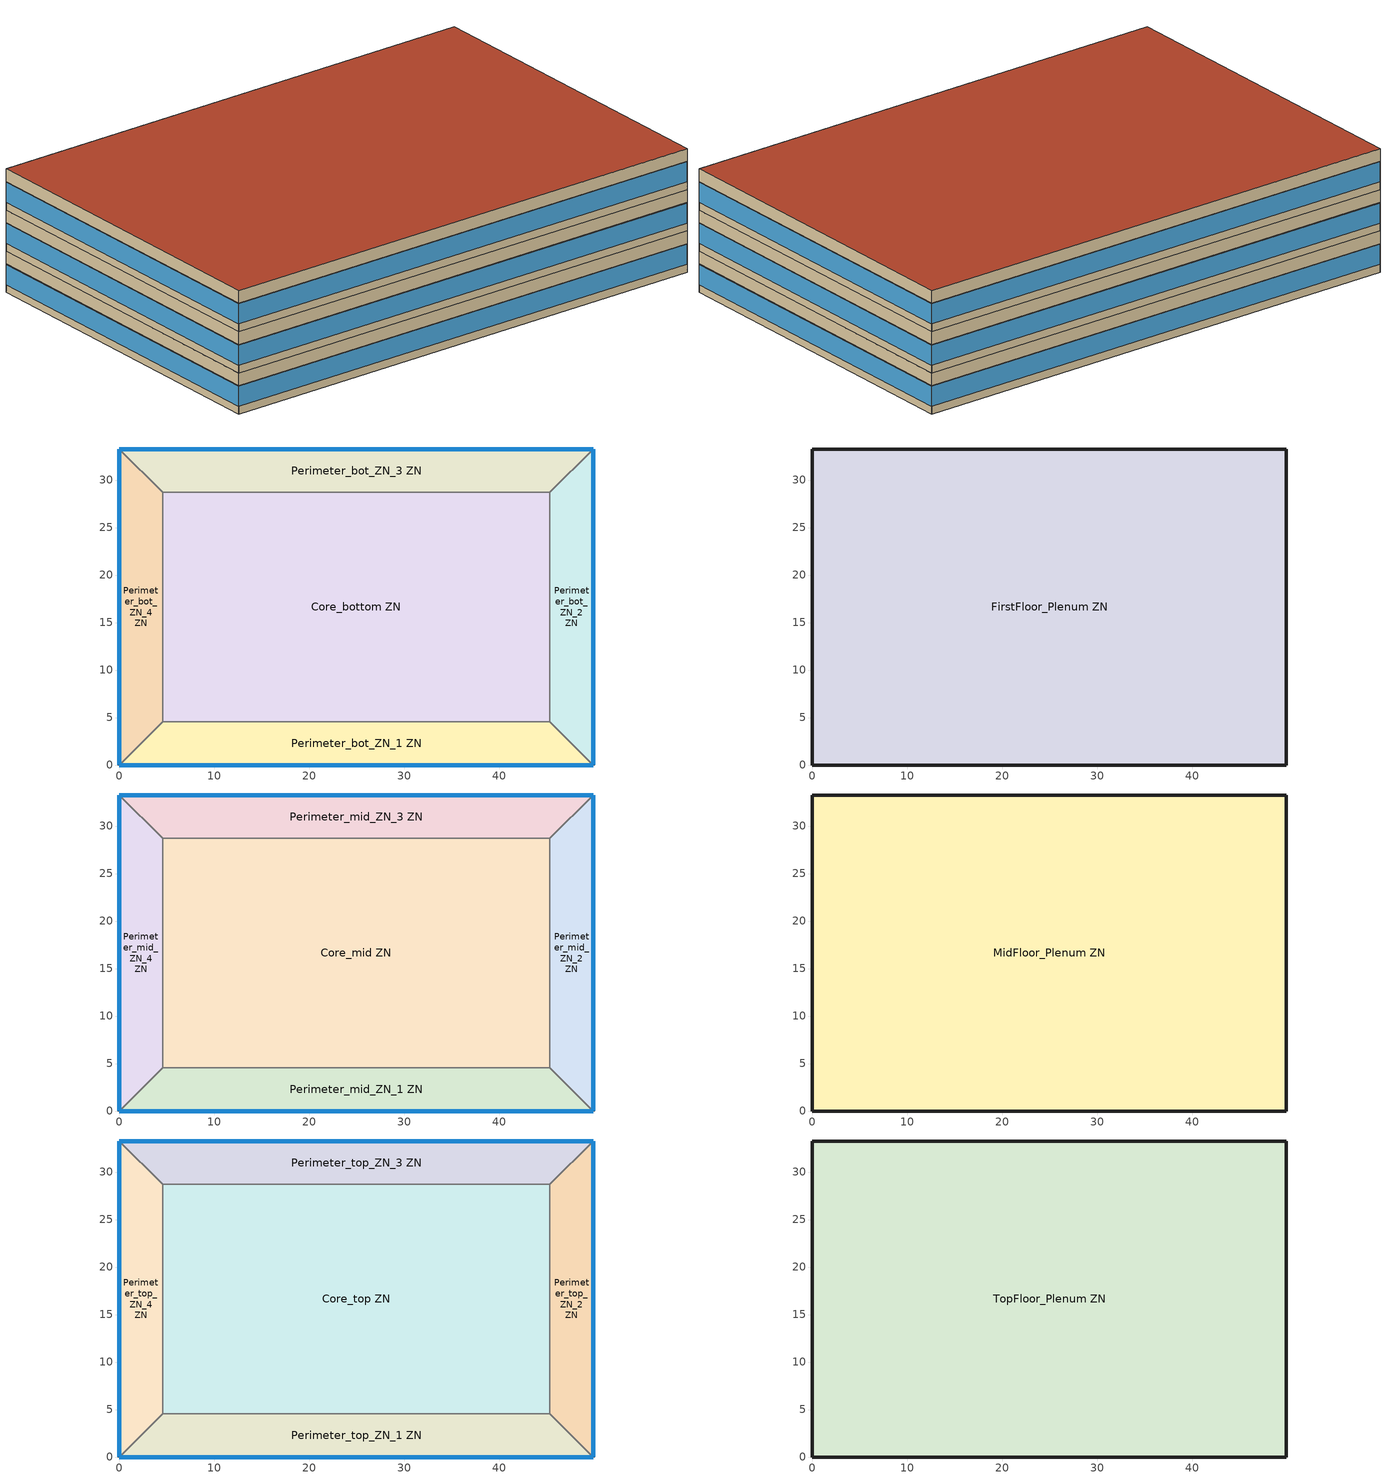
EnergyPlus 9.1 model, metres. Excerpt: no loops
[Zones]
Core_bottom ZN
 floor ground (Smallhotel 2010 Slab Floor): 45.34,28.7 45.34,4.57 4.57,4.57 4.57,28.7 z0
 wall to Perimeter_bot_ZN_2 ZN (Typical Interior Wall): 45.34,4.57 45.34,28.7 z0:2.74
 wall to Perimeter_bot_ZN_3 ZN (Typical Interior Wall): 45.34,28.7 4.57,28.7 z0:2.74
 wall to Perimeter_bot_ZN_1 ZN (Typical Interior Wall): 4.57,4.57 45.34,4.57 z0:2.74
 wall to Perimeter_bot_ZN_4 ZN (Typical Interior Wall): 4.57,28.7 4.57,4.57 z0:2.74
Perimeter_bot_ZN_1 ZN
 floor ground (Smallhotel 2010 Slab Floor): 45.34,4.57 49.91,0 0,0 4.57,4.57 z0
 wall outside (Typical Insulated Steel Framed Exterior Wall R-11.9): 0,0 49.91,0 z0:2.74
 wall to Perimeter_bot_ZN_2 ZN (Typical Interior Wall): 49.91,0 45.34,4.57 z0:2.74
 wall to Perimeter_bot_ZN_4 ZN (Typical Interior Wall): 4.57,4.57 0,0 z0:2.74
 window (U 0.62 SHGC 0.25 Dbl Ref-C-H Clr 6mm/6mm Air): 0.03,0 49.89,0 z0.76:2.68
Perimeter_bot_ZN_2 ZN
 floor ground (Smallhotel 2010 Slab Floor): 49.91,33.27 49.91,0 45.34,4.57 45.34,28.7 z0
 wall outside (Typical Insulated Steel Framed Exterior Wall R-11.9): 49.91,0 49.91,33.27 z0:2.74
 wall to Perimeter_bot_ZN_3 ZN (Typical Interior Wall): 49.91,33.27 45.34,28.7 z0:2.74
 window (U 0.62 SHGC 0.25 Dbl Ref-C-H Clr 6mm/6mm Air): 49.91,0.03 49.91,33.25 z0.76:2.69
Perimeter_bot_ZN_3 ZN
 floor ground (Smallhotel 2010 Slab Floor): 49.91,33.27 45.34,28.7 4.57,28.7 0,33.27 z0
 wall outside (Typical Insulated Steel Framed Exterior Wall R-11.9): 49.91,33.27 0,33.27 z0:2.74
 wall to Perimeter_bot_ZN_4 ZN (Typical Interior Wall): 0,33.27 4.57,28.7 z0:2.74
 window (U 0.62 SHGC 0.25 Dbl Ref-C-H Clr 6mm/6mm Air): 49.89,33.27 0.03,33.27 z0.76:2.68
Perimeter_bot_ZN_4 ZN
 floor ground (Smallhotel 2010 Slab Floor): 0,33.27 4.57,28.7 4.57,4.57 0,0 z0
 wall outside (Typical Insulated Steel Framed Exterior Wall R-11.9): 0,33.27 0,0 z0:2.74
 window (U 0.62 SHGC 0.25 Dbl Ref-C-H Clr 6mm/6mm Air): 0,33.25 0,0.03 z0.76:2.69
FirstFloor_Plenum ZN
 floor to Perimeter_bot_ZN_1 ZN (Plenum Acoustical Tile): 45.34,4.57 49.91,0 0,0 4.57,4.57 z2.74
 floor to Perimeter_bot_ZN_2 ZN (Plenum Acoustical Tile): 49.91,33.27 49.91,0 45.34,4.57 45.34,28.7 z2.74
 floor to Perimeter_bot_ZN_3 ZN (Plenum Acoustical Tile): 49.91,33.27 45.34,28.7 4.57,28.7 0,33.27 z2.74
 floor to Perimeter_bot_ZN_4 ZN (Plenum Acoustical Tile): 0,33.27 4.57,28.7 4.57,4.57 0,0 z2.74
 floor to Core_bottom ZN (Plenum Acoustical Tile): 45.34,28.7 45.34,4.57 4.57,4.57 4.57,28.7 z2.74
 wall outside (Typical Insulated Steel Framed Exterior Wall R-11.9): 49.91,0 49.91,33.27 0,33.27 0,0 49.91,0 z2.74:3.96
Core_mid ZN
 floor to FirstFloor_Plenum ZN (Typical Interior Floor): 45.34,28.7 45.34,4.57 4.57,4.57 4.57,28.7 z3.96
 wall to Perimeter_mid_ZN_2 ZN (Typical Interior Wall): 45.34,4.57 45.34,28.7 z3.96:6.71
 wall to Perimeter_mid_ZN_3 ZN (Typical Interior Wall): 45.34,28.7 4.57,28.7 z3.96:6.71
 wall to Perimeter_mid_ZN_1 ZN (Typical Interior Wall): 4.57,4.57 45.34,4.57 z3.96:6.71
 wall to Perimeter_mid_ZN_4 ZN (Typical Interior Wall): 4.57,28.7 4.57,4.57 z3.96:6.71
Perimeter_mid_ZN_1 ZN
 floor to FirstFloor_Plenum ZN (Typical Interior Floor): 45.34,4.57 49.91,0 0,0 4.57,4.57 z3.96
 wall outside (Typical Insulated Steel Framed Exterior Wall R-11.9): 0,0 49.91,0 z3.96:6.71
 wall to Perimeter_mid_ZN_2 ZN (Typical Interior Wall): 49.91,0 45.34,4.57 z3.96:6.71
 wall to Perimeter_mid_ZN_4 ZN (Typical Interior Wall): 4.57,4.57 0,0 z3.96:6.71
 window (U 0.62 SHGC 0.25 Dbl Ref-C-H Clr 6mm/6mm Air): 0.03,0 49.89,0 z4.72:6.65
Perimeter_mid_ZN_2 ZN
 floor to FirstFloor_Plenum ZN (Typical Interior Floor): 49.91,33.27 49.91,0 45.34,4.57 45.34,28.7 z3.96
 wall outside (Typical Insulated Steel Framed Exterior Wall R-11.9): 49.91,0 49.91,33.27 z3.96:6.71
 wall to Perimeter_mid_ZN_3 ZN (Typical Interior Wall): 49.91,33.27 45.34,28.7 z3.96:6.71
 window (U 0.62 SHGC 0.25 Dbl Ref-C-H Clr 6mm/6mm Air): 49.91,0.03 49.91,33.25 z4.72:6.65
Perimeter_mid_ZN_3 ZN
 floor to FirstFloor_Plenum ZN (Typical Interior Floor): 49.91,33.27 45.34,28.7 4.57,28.7 0,33.27 z3.96
 wall outside (Typical Insulated Steel Framed Exterior Wall R-11.9): 49.91,33.27 0,33.27 z3.96:6.71
 wall to Perimeter_mid_ZN_4 ZN (Typical Interior Wall): 0,33.27 4.57,28.7 z3.96:6.71
 window (U 0.62 SHGC 0.25 Dbl Ref-C-H Clr 6mm/6mm Air): 49.89,33.27 0.03,33.27 z4.72:6.65
Perimeter_mid_ZN_4 ZN
 floor to FirstFloor_Plenum ZN (Typical Interior Floor): 0,33.27 4.57,28.7 4.57,4.57 0,0 z3.96
 wall outside (Typical Insulated Steel Framed Exterior Wall R-11.9): 0,33.27 0,0 z3.96:6.71
 window (U 0.62 SHGC 0.25 Dbl Ref-C-H Clr 6mm/6mm Air): 0,33.25 0,0.03 z4.72:6.65
MidFloor_Plenum ZN
 floor to Perimeter_mid_ZN_1 ZN (Plenum Acoustical Tile): 45.34,4.57 49.91,0 0,0 4.57,4.57 z6.71
 floor to Perimeter_mid_ZN_2 ZN (Plenum Acoustical Tile): 49.91,33.27 49.91,0 45.34,4.57 45.34,28.7 z6.71
 floor to Perimeter_mid_ZN_3 ZN (Plenum Acoustical Tile): 49.91,33.27 45.34,28.7 4.57,28.7 0,33.27 z6.71
 floor to Perimeter_mid_ZN_4 ZN (Plenum Acoustical Tile): 0,33.27 4.57,28.7 4.57,4.57 0,0 z6.71
 floor to Core_mid ZN (Plenum Acoustical Tile): 45.34,28.7 45.34,4.57 4.57,4.57 4.57,28.7 z6.71
 wall outside (Typical Insulated Steel Framed Exterior Wall R-11.9): 49.91,0 49.91,33.27 0,33.27 0,0 49.91,0 z6.71:7.92
Core_top ZN
 floor to MidFloor_Plenum ZN (Typical Interior Floor): 45.34,28.7 45.34,4.57 4.57,4.57 4.57,28.7 z7.92
 wall to Perimeter_top_ZN_2 ZN (Typical Interior Wall): 45.34,4.57 45.34,28.7 z7.92:10.67
 wall to Perimeter_top_ZN_3 ZN (Typical Interior Wall): 45.34,28.7 4.57,28.7 z7.92:10.67
 wall to Perimeter_top_ZN_1 ZN (Typical Interior Wall): 4.57,4.57 45.34,4.57 z7.92:10.67
 wall to Perimeter_top_ZN_4 ZN (Typical Interior Wall): 4.57,28.7 4.57,4.57 z7.92:10.67
Perimeter_top_ZN_1 ZN
 floor to MidFloor_Plenum ZN (Typical Interior Floor): 45.34,4.57 49.91,0 0,0 4.57,4.57 z7.92
 wall outside (Typical Insulated Steel Framed Exterior Wall R-11.9): 0,0 49.91,0 z7.92:10.67
 wall to Perimeter_top_ZN_2 ZN (Typical Interior Wall): 49.91,0 45.34,4.57 z7.92:10.67
 wall to Perimeter_top_ZN_4 ZN (Typical Interior Wall): 4.57,4.57 0,0 z7.92:10.67
 window (U 0.62 SHGC 0.25 Dbl Ref-C-H Clr 6mm/6mm Air): 0.03,0 49.89,0 z8.69:10.61
Perimeter_top_ZN_2 ZN
 floor to MidFloor_Plenum ZN (Typical Interior Floor): 49.91,33.27 49.91,0 45.34,4.57 45.34,28.7 z7.92
 wall outside (Typical Insulated Steel Framed Exterior Wall R-11.9): 49.91,0 49.91,33.27 z7.92:10.67
 wall to Perimeter_top_ZN_3 ZN (Typical Interior Wall): 49.91,33.27 45.34,28.7 z7.92:10.67
 window (U 0.62 SHGC 0.25 Dbl Ref-C-H Clr 6mm/6mm Air): 49.91,0.03 49.91,33.25 z8.69:10.61
Perimeter_top_ZN_3 ZN
 floor to MidFloor_Plenum ZN (Typical Interior Floor): 49.91,33.27 45.34,28.7 4.57,28.7 0,33.27 z7.92
 wall outside (Typical Insulated Steel Framed Exterior Wall R-11.9): 49.91,33.27 0,33.27 z7.92:10.67
 wall to Perimeter_top_ZN_4 ZN (Typical Interior Wall): 0,33.27 4.57,28.7 z7.92:10.67
 window (U 0.62 SHGC 0.25 Dbl Ref-C-H Clr 6mm/6mm Air): 49.89,33.27 0.03,33.27 z8.69:10.61
Perimeter_top_ZN_4 ZN
 floor to MidFloor_Plenum ZN (Typical Interior Floor): 0,33.27 4.57,28.7 4.57,4.57 0,0 z7.92
 wall outside (Typical Insulated Steel Framed Exterior Wall R-11.9): 0,33.27 0,0 z7.92:10.67
 window (U 0.62 SHGC 0.25 Dbl Ref-C-H Clr 6mm/6mm Air): 0,33.25 0,0.03 z8.69:10.61
TopFloor_Plenum ZN
 floor to Perimeter_top_ZN_1 ZN (Plenum Acoustical Tile): 45.34,4.57 49.91,0 0,0 4.57,4.57 z10.67
 floor to Perimeter_top_ZN_2 ZN (Plenum Acoustical Tile): 49.91,33.27 49.91,0 45.34,4.57 45.34,28.7 z10.67
 floor to Perimeter_top_ZN_3 ZN (Plenum Acoustical Tile): 49.91,33.27 45.34,28.7 4.57,28.7 0,33.27 z10.67
 floor to Perimeter_top_ZN_4 ZN (Plenum Acoustical Tile): 0,33.27 4.57,28.7 4.57,4.57 0,0 z10.67
 floor to Core_top ZN (Plenum Acoustical Tile): 45.34,28.7 45.34,4.57 4.57,4.57 4.57,28.7 z10.67
 wall outside (Typical Insulated Steel Framed Exterior Wall R-11.9): 49.91,0 49.91,33.27 0,33.27 0,0 49.91,0 z10.67:11.89
 roof outside (Typical IEAD Roof - Highly Reflective R-20.83): 49.91,0 49.91,33.27 0,33.27 0,0 z11.89
[Building]
-MediumOffice-ASHRAE 169-2006-3B created: 2019-11-20 10:32:23 -0800: North Axis {deg}=0; Terrain=City; Loads Convergence Tolerance Value=0.04; Temperature Convergence Tolerance Value {deltaC}=0.2; Solar Distribution=FullInteriorAndExterior; Maximum Number of Warmup Days=25; Minimum Number of Warmup Days=6
[Site:Location]
El Paso International Ap  Ut_TX_USA: Latitude {deg}=31.77; Longitude {deg}=-106.5; Time Zone {hr}=-7; Elevation {m}=1186
[Site:GroundTemperature:BuildingSurface]
20.62, 20.61, 20.7, 20.75, 20.89, 23.14, 23.54, 23.59, 23.58, 21.32, 20.9, 20.72
[Site:WaterMainsTemperature]
Calculation Method=Correlation; Annual Average Outdoor Air Temperature {C}=17.9417; Maximum Difference In Monthly Average Outdoor Air Temperatures {deltaC}=21.1
[SizingPeriod:DesignDay] Day of Month=21; Dry-Bulb Temperature Range Modifier Type=DefaultMultipliers; Humidity Condition Type=Wetbulb; Barometric Pressure {Pa}=87865; Rain Indicator=No; Snow Indicator=No; Daylight Saving Time Indicator=No
Name | Month | Day Type | Maximum Dry-Bulb Temperature {C} | Daily Dry-Bulb Temperature Range {deltaC} | Wetbulb or DewPoint at Maximum Dry-Bulb {C} | Wind Speed {m/s} | Wind Direction {deg} | Solar Model Indicator | ASHRAE Clear Sky Optical Depth for Beam Irradiance (taub) | ASHRAE Clear Sky Optical Depth for Diffuse Irradiance (taud) | Sky Clearness
El Paso International Ap  Ut Ann Clg .4% Condns DB=>MWB | 7 | SummerDesignDay | 38.1 | 13 | 18.1 | 3.9 | 280 | ASHRAETau | 0.605 | 1.547
El Paso International Ap  Ut Ann Htg 99.6% Condns DB | 12 | WinterDesignDay | -5.2 | 0 | -5.2 | 2.2 | 20 | ASHRAEClearSky |  |  | 0
[Material]
Name | Roughness | Thickness {m} | Conductivity {W/m-K} | Density {kg/m3} | Specific Heat {J/kg-K} | Thermal Absorptance | Solar Absorptance | Visible Absorptance
100mm Normalweight concrete floor | MediumSmooth | 0.1016 | 2.31 | 2322 | 832 | 0.9 | 0.7 | 0.7
25mm Stucco | Smooth | 0.0254 | 0.72 | 1856 | 840 | 0.9 | 0.7 | 0.7
5/8 in. Gypsum Board | MediumSmooth | 0.0159 | 0.16 | 800 | 1090 | 0.9 | 0.7 | 0.7
8 in. Normalweight Concrete Floor | MediumRough | 0.2032 | 2.31 | 2322 | 832 | 0.9 | 0.7 | 0.7
Acoustic Tile - 1/2 in. | MediumSmooth | 0.0127 | 0.0576335 | 288.332 | 795.492 | 0.9 | 0 | 0
G01 13mm gypsum board | Smooth | 0.0127 | 0.16 | 800 | 1090 | 0.9 | 0.7 | 0.5
Metal Roof Surface | Smooth | 0.0008 | 45.28 | 7824 | 500 | 0.9 | 0.7 | 0.7
Roof Membrane - Highly Reflective | VeryRough | 0.0095 | 0.16 | 1121.29 | 1460 | 0.75 | 0.45 | 0.7
Std Wood 6inch | MediumSmooth | 0.15 | 0.12 | 540 | 1210 | 0.9 | 0.7 | 0.7
[Material:NoMass] Thermal Absorptance=0.9; Solar Absorptance=0.7
Name | Roughness | Thermal Resistance {m2-K/W} | Visible Absorptance
CP02 CARPET PAD | VeryRough | 0.21648 | 0.8
Typical Insulation R-19.72 | Smooth | 3.4722 | 0.7
Typical Insulation R-9.73 | Smooth | 1.71283 | 0.7
[WindowMaterial:Gas]
AIR 6MM: Gas Type=Air; Thickness {m}=0.0063
[WindowMaterial:Glazing] Optical Data Type=SpectralAverage; Thickness {m}=0.006; Infrared Transmittance at Normal Incidence=0; Front Side Infrared Hemispherical Emissivity=0.84; Conductivity {W/m-K}=0.9; Dirt Correction Factor for Solar and Visible Transmittance=1; Solar Diffusing=No
Name | Solar Transmittance at Normal Incidence | Front Side Solar Reflectance at Normal Incidence | Back Side Solar Reflectance at Normal Incidence | Visible Transmittance at Normal Incidence | Front Side Visible Reflectance at Normal Incidence | Back Side Visible Reflectance at Normal Incidence | Back Side Infrared Hemispherical Emissivity
CLEAR 6MM | 0.775 | 0.071 | 0.071 | 0.881 | 0.08 | 0.08 | 0.84
REF C CLEAR HI 6MM | 0.2 | 0.16 | 0.39 | 0.22 | 0.17 | 0.35 | 0.55
[Construction]
InteriorFurnishings: Std Wood 6inch
Plenum Acoustical Tile: Acoustic Tile - 1/2 in.
Smallhotel 2010 Slab Floor: 8 in. Normalweight Concrete Floor, CP02 CARPET PAD
Typical IEAD Roof - Highly Reflective R-20.83: Roof Membrane - Highly Reflective, Typical Insulation R-19.72, Metal Roof Surface
Typical Insulated Steel Framed Exterior Wall R-11.9: 25mm Stucco, 5/8 in. Gypsum Board, Typical Insulation R-9.73, 5/8 in. Gypsum Board
Typical Interior Floor: 100mm Normalweight concrete floor, CP02 CARPET PAD
Typical Interior Wall: G01 13mm gypsum board, G01 13mm gypsum board
U 0.62 SHGC 0.25 Dbl Ref-C-H Clr 6mm/6mm Air: REF C CLEAR HI 6MM, AIR 6MM, CLEAR 6MM
[Zone]
Name | Part of Total Floor Area
Core_bottom ZN; Core_mid ZN; Core_top ZN; Perimeter_bot_ZN_1 ZN; Perimeter_bot_ZN_2 ZN; Perimeter_bot_ZN_3 ZN; Perimeter_bot_ZN_4 ZN; Perimeter_mid_ZN_1 ZN; Perimeter_mid_ZN_2 ZN; Perimeter_mid_ZN_3 ZN; Perimeter_mid_ZN_4 ZN; Perimeter_top_ZN_1 ZN; Perimeter_top_ZN_2 ZN; Perimeter_top_ZN_3 ZN; Perimeter_top_ZN_4 ZN | Yes
FirstFloor_Plenum ZN; MidFloor_Plenum ZN; TopFloor_Plenum ZN | No
[InternalMass] Construction=InteriorFurnishings
Name | Zone | Surface Area {m2}
Core_bottom Mass | Core_bottom ZN | 1967.07
Core_mid Mass | Core_mid ZN | 1967.07
Core_top Mass | Core_top ZN | 1967.07
FirstFloor_Plenum Mass | FirstFloor_Plenum ZN | 3321.46
MidFloor_Plenum Mass | MidFloor_Plenum ZN | 3321.46
Perimeter_bot_ZN_1 Mass | Perimeter_bot_ZN_1 ZN | 414.676
Perimeter_bot_ZN_2 Mass | Perimeter_bot_ZN_2 ZN | 262.524
Perimeter_bot_ZN_3 Mass | Perimeter_bot_ZN_3 ZN | 414.676
Perimeter_bot_ZN_4 Mass | Perimeter_bot_ZN_4 ZN | 262.507
Perimeter_mid_ZN_1 Mass | Perimeter_mid_ZN_1 ZN | 414.676
Perimeter_mid_ZN_2 Mass | Perimeter_mid_ZN_2 ZN | 262.524
Perimeter_mid_ZN_3 Mass | Perimeter_mid_ZN_3 ZN | 414.676
Perimeter_mid_ZN_4 Mass | Perimeter_mid_ZN_4 ZN | 262.507
Perimeter_top_ZN_1 Mass | Perimeter_top_ZN_1 ZN | 414.676
Perimeter_top_ZN_2 Mass | Perimeter_top_ZN_2 ZN | 262.524
Perimeter_top_ZN_3 Mass | Perimeter_top_ZN_3 ZN | 414.676
Perimeter_top_ZN_4 Mass | Perimeter_top_ZN_4 ZN | 262.507
TopFloor_Plenum Mass | TopFloor_Plenum ZN | 3321.46
[ElectricEquipment] Zone or ZoneList=Core_bottom ZN; Design Level Calculation Method=EquipmentLevel; Fraction Radiant=0.5
Name | Schedule | Design Level {W}
2 Elevator Fans | OfficeMedium ELEV_LIGHT_FAN_SCH_ADD_DF | 149.4504
2 Elevator Lift Motors | OfficeMedium BLDG_ELEVATORS | 32110
2 Elevator Lights | OfficeMedium ELEV_LIGHT_FAN_SCH_ADD_DF | 64.6971
[ZoneInfiltration:DesignFlowRate]
Name | Zone or ZoneList | Schedule | Design Flow Rate Calculation Method | Flow per Exterior Surface Area {m3/s-m2} | Constant Term Coefficient | Temperature Term Coefficient | Velocity Term Coefficient | Velocity Squared Term Coefficient | Design Flow Rate {m3/s}
FirstFloor_Plenum Infiltration | FirstFloor_Plenum ZN | OfficeMedium INFIL_SCH_PNNL | Flow/ExteriorArea | 0.000569573 | 0 | 0 | 0.224 | 0
MidFloor_Plenum Infiltration | MidFloor_Plenum ZN | OfficeMedium INFIL_SCH_PNNL | Flow/ExteriorArea | 0.000569573 | 0 | 0 | 0.224 | 0
entry door Infiltration | Perimeter_bot_ZN_1 ZN | OfficeMedium INFIL_Door_Opening_SCH | Flow/Zone |  |  |  |  |  | 0.67866
Perimeter_bot_ZN_1 Infiltration | Perimeter_bot_ZN_1 ZN | OfficeMedium INFIL_SCH_PNNL | Flow/ExteriorArea | 0.000569573 | 0 | 0 | 0.224 | 0
Perimeter_bot_ZN_2 Infiltration | Perimeter_bot_ZN_2 ZN | OfficeMedium INFIL_SCH_PNNL | Flow/ExteriorArea | 0.000569573 | 0 | 0 | 0.224 | 0
Perimeter_bot_ZN_3 Infiltration | Perimeter_bot_ZN_3 ZN | OfficeMedium INFIL_SCH_PNNL | Flow/ExteriorArea | 0.000569573 | 0 | 0 | 0.224 | 0
Perimeter_bot_ZN_4 Infiltration | Perimeter_bot_ZN_4 ZN | OfficeMedium INFIL_SCH_PNNL | Flow/ExteriorArea | 0.000569573 | 0 | 0 | 0.224 | 0
Perimeter_mid_ZN_1 Infiltration | Perimeter_mid_ZN_1 ZN | OfficeMedium INFIL_SCH_PNNL | Flow/ExteriorArea | 0.000569573 | 0 | 0 | 0.224 | 0
Perimeter_mid_ZN_2 Infiltration | Perimeter_mid_ZN_2 ZN | OfficeMedium INFIL_SCH_PNNL | Flow/ExteriorArea | 0.000569573 | 0 | 0 | 0.224 | 0
Perimeter_mid_ZN_3 Infiltration | Perimeter_mid_ZN_3 ZN | OfficeMedium INFIL_SCH_PNNL | Flow/ExteriorArea | 0.000569573 | 0 | 0 | 0.224 | 0
Perimeter_mid_ZN_4 Infiltration | Perimeter_mid_ZN_4 ZN | OfficeMedium INFIL_SCH_PNNL | Flow/ExteriorArea | 0.000569573 | 0 | 0 | 0.224 | 0
Perimeter_top_ZN_1 Infiltration | Perimeter_top_ZN_1 ZN | OfficeMedium INFIL_SCH_PNNL | Flow/ExteriorArea | 0.000569573 | 0 | 0 | 0.224 | 0
Perimeter_top_ZN_2 Infiltration | Perimeter_top_ZN_2 ZN | OfficeMedium INFIL_SCH_PNNL | Flow/ExteriorArea | 0.000569573 | 0 | 0 | 0.224 | 0
Perimeter_top_ZN_3 Infiltration | Perimeter_top_ZN_3 ZN | OfficeMedium INFIL_SCH_PNNL | Flow/ExteriorArea | 0.000569573 | 0 | 0 | 0.224 | 0
Perimeter_top_ZN_4 Infiltration | Perimeter_top_ZN_4 ZN | OfficeMedium INFIL_SCH_PNNL | Flow/ExteriorArea | 0.000569573 | 0 | 0 | 0.224 | 0
TopFloor_Plenum Infiltration | TopFloor_Plenum ZN | OfficeMedium INFIL_SCH_PNNL | Flow/ExteriorArea | 6.19946e-05 | 0 | 0 | 0.224 | 0
[Daylighting:Controls] Lighting Control Type=Stepped; Minimum Input Power Fraction for Continuous or ContinuousOff Dimming Control=0.3; Minimum Light Output Fraction for Continuous or ContinuousOff Dimming Control=0.2; Number of Stepped Control Steps=3; Probability Lighting will be Reset When Needed in Manual Stepped Control=1; Glare Calculation Azimuth Angle of View Direction Clockwise from Zone y-Axis {deg}=-0; Maximum Allowable Discomfort Glare Index=22; Fraction of Zone Controlled by Reference Point 1=0.3835; Illuminance Setpoint at Reference Point 1 {lux}=500
Name | Zone | Glare Calculation Daylighting Reference Point | Daylighting Reference Point Name 1
Perimeter_bot_ZN_1 ZN DaylightingControls | Perimeter_bot_ZN_1 ZN | Perimeter_bot_ZN_1 Daylt Sensor 1 | Perimeter_bot_ZN_1 Daylt Sensor 1
Perimeter_bot_ZN_2 ZN DaylightingControls | Perimeter_bot_ZN_2 ZN | Perimeter_bot_ZN_2 Daylt Sensor 1 | Perimeter_bot_ZN_2 Daylt Sensor 1
Perimeter_bot_ZN_3 ZN DaylightingControls | Perimeter_bot_ZN_3 ZN | Perimeter_bot_ZN_3 Daylt Sensor 1 | Perimeter_bot_ZN_3 Daylt Sensor 1
Perimeter_bot_ZN_4 ZN DaylightingControls | Perimeter_bot_ZN_4 ZN | Perimeter_bot_ZN_4 Daylt Sensor 1 | Perimeter_bot_ZN_4 Daylt Sensor 1
Perimeter_mid_ZN_1 ZN DaylightingControls | Perimeter_mid_ZN_1 ZN | Perimeter_mid_ZN_1 Daylt Sensor 1 | Perimeter_mid_ZN_1 Daylt Sensor 1
Perimeter_mid_ZN_2 ZN DaylightingControls | Perimeter_mid_ZN_2 ZN | Perimeter_mid_ZN_2 Daylt Sensor 1 | Perimeter_mid_ZN_2 Daylt Sensor 1
Perimeter_mid_ZN_3 ZN DaylightingControls | Perimeter_mid_ZN_3 ZN | Perimeter_mid_ZN_3 Daylt Sensor 1 | Perimeter_mid_ZN_3 Daylt Sensor 1
Perimeter_mid_ZN_4 ZN DaylightingControls | Perimeter_mid_ZN_4 ZN | Perimeter_mid_ZN_4 Daylt Sensor 1 | Perimeter_mid_ZN_4 Daylt Sensor 1
Perimeter_top_ZN_1 ZN DaylightingControls | Perimeter_top_ZN_1 ZN | Perimeter_top_ZN_1 Daylt Sensor 1 | Perimeter_top_ZN_1 Daylt Sensor 1
Perimeter_top_ZN_2 ZN DaylightingControls | Perimeter_top_ZN_2 ZN | Perimeter_top_ZN_2 Daylt Sensor 1 | Perimeter_top_ZN_2 Daylt Sensor 1
Perimeter_top_ZN_3 ZN DaylightingControls | Perimeter_top_ZN_3 ZN | Perimeter_top_ZN_3 Daylt Sensor 1 | Perimeter_top_ZN_3 Daylt Sensor 1
Perimeter_top_ZN_4 ZN DaylightingControls | Perimeter_top_ZN_4 ZN | Perimeter_top_ZN_4 Daylt Sensor 1 | Perimeter_top_ZN_4 Daylt Sensor 1
[AvailabilityManager:NightCycle] Applicability Schedule=Always On Discrete; Fan Schedule=OfficeMedium HVACOperationSchd; Control Type=CycleOnAny; Thermostat Tolerance {deltaC}=1; Cycling Run Time Control Type=FixedRunTime; Cycling Run Time {s}=1800
Availability Manager Night Cycle 1; Availability Manager Night Cycle 2; Availability Manager Night Cycle 3
[AvailabilityManager:Scheduled] Schedule=Always On Discrete
5 Zone PVAV OA System Availability Manager; 5 Zone PVAV 1 OA System Availability Manager; 5 Zone PVAV 2 OA System Availability Manager
[AirLoopHVAC:ReturnPlenum]
Name | Zone
Air Loop HVAC Return Plenum 1 | FirstFloor_Plenum ZN
Air Loop HVAC Return Plenum 2 | MidFloor_Plenum ZN
Air Loop HVAC Return Plenum 3 | TopFloor_Plenum ZN
[Exterior:Lights] Control Option=AstronomicalClock
Name | Schedule | Design Level {W}
NonDimming Exterior Lights Def | OfficeMedium Exterior_lighting_schedule_a | 519.2
Occ Sensing Exterior Lights Def | OfficeMedium Exterior_lighting_schedule_b | 7402.3
[EnergyManagementSystem:Sensor] Output:Variable or Output:Meter Index Key=Environment; Output:Variable or Output:Meter=Site Outdoor Air Drybulb Temperature
OAT; OAT_1; OAT_2
[EnergyManagementSystem:Actuator] Actuated Component Type=Schedule:Year; Actuated Component Control Type=Schedule Value
Name | Actuated Component Unique
SYS5ZonePVAV1ClgSch0; SYS5ZonePVAV2ClgSch0; SYS5ZonePVAVClgSch0 | OfficeMedium CLGSETP_SCH_NO_SETBACK
SYS5ZonePVAV1HtgSch0; SYS5ZonePVAV2HtgSch0; SYS5ZonePVAVHtgSch0 | OfficeMedium HTGSETP_SCH_PACU_VAV_bot
[EnergyManagementSystem:Program]
SYS5ZonePVAV1OptimumStartProg0: IF DaylightSavings==0 && DayOfWeek>1 && Hour==5 && OAT_1<23.9 && OAT_1>1.7; SET SYS5ZonePVAV1ClgSch0 = 29.4; SET SYS5ZonePVAV1HtgSch0 = 15.6; ELSEIF DaylightSavings==0 && DayOfWeek==1 && Hour==7 && OAT_1<23.9 && OAT_1>1.7; SET SYS5ZonePVAV1ClgSch0 = 29.4; SET SYS5ZonePVAV1HtgSch0 = 15.6; ELSEIF DaylightSavings==1 && DayOfWeek>1 && Hour==4 && OAT_1<23.9 && OAT_1>1.7; SET SYS5ZonePVAV1ClgSch0 = 29.4; SET SYS5ZonePVAV1HtgSch0 = 15.6; ELSEIF DaylightSavings==1 && DayOfWeek==1 && Hour==6 && OAT_1<23.9 && OAT_1>1.7; SET SYS5ZonePVAV1ClgSch0 = 29.4; SET SYS5ZonePVAV1HtgSch0 = 15.6; ELSE; SET SYS5ZonePVAV1ClgSch0 = NULL; SET SYS5ZonePVAV1HtgSch0 = NULL; ENDIF
SYS5ZonePVAV2OptimumStartProg0: IF DaylightSavings==0 && DayOfWeek>1 && Hour==5 && OAT_2<23.9 && OAT_2>1.7; SET SYS5ZonePVAV2ClgSch0 = 29.4; SET SYS5ZonePVAV2HtgSch0 = 15.6; ELSEIF DaylightSavings==0 && DayOfWeek==1 && Hour==7 && OAT_2<23.9 && OAT_2>1.7; SET SYS5ZonePVAV2ClgSch0 = 29.4; SET SYS5ZonePVAV2HtgSch0 = 15.6; ELSEIF DaylightSavings==1 && DayOfWeek>1 && Hour==4 && OAT_2<23.9 && OAT_2>1.7; SET SYS5ZonePVAV2ClgSch0 = 29.4; SET SYS5ZonePVAV2HtgSch0 = 15.6; ELSEIF DaylightSavings==1 && DayOfWeek==1 && Hour==6 && OAT_2<23.9 && OAT_2>1.7; SET SYS5ZonePVAV2ClgSch0 = 29.4; SET SYS5ZonePVAV2HtgSch0 = 15.6; ELSE; SET SYS5ZonePVAV2ClgSch0 = NULL; SET SYS5ZonePVAV2HtgSch0 = NULL; ENDIF
SYS5ZonePVAVOptimumStartProg0: IF DaylightSavings==0 && DayOfWeek>1 && Hour==5 && OAT<23.9 && OAT>1.7; SET SYS5ZonePVAVClgSch0 = 29.4; SET SYS5ZonePVAVHtgSch0 = 15.6; ELSEIF DaylightSavings==0 && DayOfWeek==1 && Hour==7 && OAT<23.9 && OAT>1.7; SET SYS5ZonePVAVClgSch0 = 29.4; SET SYS5ZonePVAVHtgSch0 = 15.6; ELSEIF DaylightSavings==1 && DayOfWeek>1 && Hour==4 && OAT<23.9 && OAT>1.7; SET SYS5ZonePVAVClgSch0 = 29.4; SET SYS5ZonePVAVHtgSch0 = 15.6; ELSEIF DaylightSavings==1 && DayOfWeek==1 && Hour==6 && OAT<23.9 && OAT>1.7; SET SYS5ZonePVAVClgSch0 = 29.4; SET SYS5ZonePVAVHtgSch0 = 15.6; ELSE; SET SYS5ZonePVAVClgSch0 = NULL; SET SYS5ZonePVAVHtgSch0 = NULL; ENDIF
[EnergyManagementSystem:ProgramCallingManager]
SYS5ZonePVAV1OptimumStartCallingManager0: BeginTimestepBeforePredictor; SYS5ZonePVAV1OptimumStartProg0
SYS5ZonePVAV2OptimumStartCallingManager0: BeginTimestepBeforePredictor; SYS5ZonePVAV2OptimumStartProg0
SYS5ZonePVAVOptimumStartCallingManager0: BeginTimestepBeforePredictor; SYS5ZonePVAVOptimumStartProg0
[Schedule:Day:Interval]
OfficeMedium BLDG_ELEVATORS Sat Day; OfficeMedium ELEV_LIGHT_FAN_SCH_ADD_DF Sat Day: No, 07:00, 0, 08:00, 0.16, 09:00, 0.14, 10:00, 0.21, 11:00, 0.18, 12:00, 0.25, 13:00, 0.21, 14:00, 0.13, 15:00, 0.08, 16:00, 0.04, 17:00, 0.05, 18:00, 0.06, 24:00, 0
OfficeMedium BLDG_ELEVATORS Summer Design Day; OfficeMedium ELEV_LIGHT_FAN_SCH_ADD_DF Summer Design Day: No, 24:00, 0.69
OfficeMedium BLDG_ELEVATORS Sun|WntrDsn Day; OfficeMedium BLDG_ELEVATORS Winter Design Day; OfficeMedium ELEV_LIGHT_FAN_SCH_ADD_DF Default; OfficeMedium ELEV_LIGHT_FAN_SCH_ADD_DF Winter Design Day; OfficeMedium HVACOperationSchd Default; OfficeMedium INFIL_Door_Opening_SCH Default; OfficeMedium INFIL_Door_Opening_SCH Summer Design Day; OfficeMedium INFIL_Door_Opening_SCH Winter Design Day; Schedule Day 21: No, 24:00, 0
OfficeMedium BLDG_ELEVATORS Wkdy Day; OfficeMedium ELEV_LIGHT_FAN_SCH_ADD_DF Wkdy Day: No, 07:00, 0, 08:00, 0.35, 09:00, 0.69, 10:00, 0.43, 11:00, 0.37, 12:00, 0.43, 13:00, 0.58, 14:00, 0.48, 16:00, 0.37, 17:00, 0.46, 18:00, 0.62, 19:00, 0.12, 21:00, 0.04, 24:00, 0
OfficeMedium CLGSETP_SCH_NO_SETBACK Default; OfficeMedium CLGSETP_SCH_NO_SETBACK Default|WntrDsn|Sat|Wkdy Day; OfficeMedium CLGSETP_SCH_NO_SETBACK Winter Design Day: No, 24:00, 24
OfficeMedium CLGSETP_SCH_NO_SETBACK Summer Design Day: No, 05:00, 26.7, 06:00, 25.7, 07:00, 25, 22:00, 24, 24:00, 26.7
OfficeMedium Exterior_lighting_schedule_a Default; OfficeMedium Exterior_lighting_schedule_a Summer Design Day; OfficeMedium Exterior_lighting_schedule_a Winter Design Day: No, 06:00, 0, 24:00, 1
OfficeMedium Exterior_lighting_schedule_b Default; OfficeMedium Exterior_lighting_schedule_b Summer Design Day; OfficeMedium Exterior_lighting_schedule_b Winter Design Day: No, 06:00, 0.7, 24:00, 1
OfficeMedium HTGSETP_SCH_PACU_VAV_bot Default; OfficeMedium HTGSETP_SCH_PACU_VAV_bot Summer Design Day: No, 24:00, 15.6
OfficeMedium HTGSETP_SCH_PACU_VAV_bot Sat Day: No, 05:00, 15.6, 17:00, 21, 24:00, 15.6
OfficeMedium HTGSETP_SCH_PACU_VAV_bot Winter Design Day: No, 05:00, 15.6, 06:00, 17.6, 07:00, 19.6, 22:00, 21, 24:00, 15.6
OfficeMedium HTGSETP_SCH_PACU_VAV_bot Wkdy Day: No, 05:00, 15.6, 22:00, 21, 24:00, 15.6
OfficeMedium HVACOperationSchd SmrDsn|Wkdy Day; OfficeMedium HVACOperationSchd Summer Design Day: No, 06:00, 0, 22:00, 1, 24:00, 0
OfficeMedium HVACOperationSchd Winter Design Day; OfficeMedium HVACOperationSchd WntrDsn|Sat Day: No, 06:00, 0, 18:00, 1, 24:00, 0
OfficeMedium INFIL_Door_Opening_SCH Wkdy Day: No, 06:00, 0, 07:00, 0.144, 08:00, 1, 12:00, 0.144, 13:00, 1, 17:00, 0.144, 18:00, 1, 19:00, 0.144, 24:00, 0
OfficeMedium INFIL_SCH_PNNL Default: No, 24:00, 1
OfficeMedium INFIL_SCH_PNNL SmrDsn|Wkdy Day; OfficeMedium INFIL_SCH_PNNL Summer Design Day: No, 06:00, 1, 22:00, 0.25, 24:00, 1
OfficeMedium INFIL_SCH_PNNL Winter Design Day; OfficeMedium INFIL_SCH_PNNL WntrDsn|Sat Day: No, 06:00, 1, 18:00, 0.25, 24:00, 1
[Schedule:Week:Daily]
OfficeMedium BLDG_ELEVATORS Week Rule - Jan1-Dec31: OfficeMedium BLDG_ELEVATORS Sun|WntrDsn Day, OfficeMedium BLDG_ELEVATORS Wkdy Day, OfficeMedium BLDG_ELEVATORS Wkdy Day, OfficeMedium BLDG_ELEVATORS Wkdy Day, OfficeMedium BLDG_ELEVATORS Wkdy Day, OfficeMedium BLDG_ELEVATORS Wkdy Day, OfficeMedium BLDG_ELEVATORS Sat Day, Schedule Day 21, OfficeMedium BLDG_ELEVATORS Summer Design Day, OfficeMedium BLDG_ELEVATORS Winter Design Day, Schedule Day 21, Schedule Day 21
OfficeMedium CLGSETP_SCH_NO_SETBACK Week Rule - Jan1-Dec31: OfficeMedium CLGSETP_SCH_NO_SETBACK Default, OfficeMedium CLGSETP_SCH_NO_SETBACK Default|WntrDsn|Sat|Wkdy Day, OfficeMedium CLGSETP_SCH_NO_SETBACK Default|WntrDsn|Sat|Wkdy Day, OfficeMedium CLGSETP_SCH_NO_SETBACK Default|WntrDsn|Sat|Wkdy Day, OfficeMedium CLGSETP_SCH_NO_SETBACK Default|WntrDsn|Sat|Wkdy Day, OfficeMedium CLGSETP_SCH_NO_SETBACK Default|WntrDsn|Sat|Wkdy Day, OfficeMedium CLGSETP_SCH_NO_SETBACK Default|WntrDsn|Sat|Wkdy Day, OfficeMedium CLGSETP_SCH_NO_SETBACK Default, OfficeMedium CLGSETP_SCH_NO_SETBACK Summer Design Day, OfficeMedium CLGSETP_SCH_NO_SETBACK Winter Design Day, OfficeMedium CLGSETP_SCH_NO_SETBACK Default, OfficeMedium CLGSETP_SCH_NO_SETBACK Default
OfficeMedium ELEV_LIGHT_FAN_SCH_ADD_DF Week Rule - Jan1-Dec31: OfficeMedium ELEV_LIGHT_FAN_SCH_ADD_DF Default, OfficeMedium ELEV_LIGHT_FAN_SCH_ADD_DF Wkdy Day, OfficeMedium ELEV_LIGHT_FAN_SCH_ADD_DF Wkdy Day, OfficeMedium ELEV_LIGHT_FAN_SCH_ADD_DF Wkdy Day, OfficeMedium ELEV_LIGHT_FAN_SCH_ADD_DF Wkdy Day, OfficeMedium ELEV_LIGHT_FAN_SCH_ADD_DF Wkdy Day, OfficeMedium ELEV_LIGHT_FAN_SCH_ADD_DF Sat Day, OfficeMedium ELEV_LIGHT_FAN_SCH_ADD_DF Default, OfficeMedium ELEV_LIGHT_FAN_SCH_ADD_DF Summer Design Day, OfficeMedium ELEV_LIGHT_FAN_SCH_ADD_DF Winter Design Day, OfficeMedium ELEV_LIGHT_FAN_SCH_ADD_DF Default, OfficeMedium ELEV_LIGHT_FAN_SCH_ADD_DF Default
OfficeMedium Exterior_lighting_schedule_a Week Rule - Jan1-Dec31: OfficeMedium Exterior_lighting_schedule_a Default, OfficeMedium Exterior_lighting_schedule_a Default, OfficeMedium Exterior_lighting_schedule_a Default, OfficeMedium Exterior_lighting_schedule_a Default, OfficeMedium Exterior_lighting_schedule_a Default, OfficeMedium Exterior_lighting_schedule_a Default, OfficeMedium Exterior_lighting_schedule_a Default, OfficeMedium Exterior_lighting_schedule_a Default, OfficeMedium Exterior_lighting_schedule_a Summer Design Day, OfficeMedium Exterior_lighting_schedule_a Winter Design Day, OfficeMedium Exterior_lighting_schedule_a Default, OfficeMedium Exterior_lighting_schedule_a Default
OfficeMedium Exterior_lighting_schedule_b Week Rule - Jan1-Dec31: OfficeMedium Exterior_lighting_schedule_b Default, OfficeMedium Exterior_lighting_schedule_b Default, OfficeMedium Exterior_lighting_schedule_b Default, OfficeMedium Exterior_lighting_schedule_b Default, OfficeMedium Exterior_lighting_schedule_b Default, OfficeMedium Exterior_lighting_schedule_b Default, OfficeMedium Exterior_lighting_schedule_b Default, OfficeMedium Exterior_lighting_schedule_b Default, OfficeMedium Exterior_lighting_schedule_b Summer Design Day, OfficeMedium Exterior_lighting_schedule_b Winter Design Day, OfficeMedium Exterior_lighting_schedule_b Default, OfficeMedium Exterior_lighting_schedule_b Default
OfficeMedium HTGSETP_SCH_PACU_VAV_bot Week Rule - Jan1-Dec31: OfficeMedium HTGSETP_SCH_PACU_VAV_bot Default, OfficeMedium HTGSETP_SCH_PACU_VAV_bot Wkdy Day, OfficeMedium HTGSETP_SCH_PACU_VAV_bot Wkdy Day, OfficeMedium HTGSETP_SCH_PACU_VAV_bot Wkdy Day, OfficeMedium HTGSETP_SCH_PACU_VAV_bot Wkdy Day, OfficeMedium HTGSETP_SCH_PACU_VAV_bot Wkdy Day, OfficeMedium HTGSETP_SCH_PACU_VAV_bot Sat Day, OfficeMedium HTGSETP_SCH_PACU_VAV_bot Default, OfficeMedium HTGSETP_SCH_PACU_VAV_bot Summer Design Day, OfficeMedium HTGSETP_SCH_PACU_VAV_bot Winter Design Day, OfficeMedium HTGSETP_SCH_PACU_VAV_bot Default, OfficeMedium HTGSETP_SCH_PACU_VAV_bot Default
OfficeMedium HVACOperationSchd Week Rule - Jan1-Dec31: OfficeMedium HVACOperationSchd Default, OfficeMedium HVACOperationSchd SmrDsn|Wkdy Day, OfficeMedium HVACOperationSchd SmrDsn|Wkdy Day, OfficeMedium HVACOperationSchd SmrDsn|Wkdy Day, OfficeMedium HVACOperationSchd SmrDsn|Wkdy Day, OfficeMedium HVACOperationSchd SmrDsn|Wkdy Day, OfficeMedium HVACOperationSchd WntrDsn|Sat Day, OfficeMedium HVACOperationSchd Default, OfficeMedium HVACOperationSchd Summer Design Day, OfficeMedium HVACOperationSchd Winter Design Day, OfficeMedium HVACOperationSchd Default, OfficeMedium HVACOperationSchd Default
OfficeMedium INFIL_Door_Opening_SCH Week Rule - Jan1-Dec31: OfficeMedium INFIL_Door_Opening_SCH Default, OfficeMedium INFIL_Door_Opening_SCH Wkdy Day, OfficeMedium INFIL_Door_Opening_SCH Wkdy Day, OfficeMedium INFIL_Door_Opening_SCH Wkdy Day, OfficeMedium INFIL_Door_Opening_SCH Wkdy Day, OfficeMedium INFIL_Door_Opening_SCH Wkdy Day, OfficeMedium INFIL_Door_Opening_SCH Default, OfficeMedium INFIL_Door_Opening_SCH Default, OfficeMedium INFIL_Door_Opening_SCH Summer Design Day, OfficeMedium INFIL_Door_Opening_SCH Winter Design Day, OfficeMedium INFIL_Door_Opening_SCH Default, OfficeMedium INFIL_Door_Opening_SCH Default
OfficeMedium INFIL_SCH_PNNL Week Rule - Jan1-Dec31: OfficeMedium INFIL_SCH_PNNL Default, OfficeMedium INFIL_SCH_PNNL SmrDsn|Wkdy Day, OfficeMedium INFIL_SCH_PNNL SmrDsn|Wkdy Day, OfficeMedium INFIL_SCH_PNNL SmrDsn|Wkdy Day, OfficeMedium INFIL_SCH_PNNL SmrDsn|Wkdy Day, OfficeMedium INFIL_SCH_PNNL SmrDsn|Wkdy Day, OfficeMedium INFIL_SCH_PNNL WntrDsn|Sat Day, OfficeMedium INFIL_SCH_PNNL Default, OfficeMedium INFIL_SCH_PNNL Summer Design Day, OfficeMedium INFIL_SCH_PNNL Winter Design Day, OfficeMedium INFIL_SCH_PNNL Default, OfficeMedium INFIL_SCH_PNNL Default
[Schedule:Year]
OfficeMedium BLDG_ELEVATORS: OfficeMedium BLDG_ELEVATORS Week Rule - Jan1-Dec31, 1, 1, 12, 31
OfficeMedium CLGSETP_SCH_NO_SETBACK: OfficeMedium CLGSETP_SCH_NO_SETBACK Week Rule - Jan1-Dec31, 1, 1, 12, 31
OfficeMedium ELEV_LIGHT_FAN_SCH_ADD_DF: OfficeMedium ELEV_LIGHT_FAN_SCH_ADD_DF Week Rule - Jan1-Dec31, 1, 1, 12, 31
OfficeMedium Exterior_lighting_schedule_a: OfficeMedium Exterior_lighting_schedule_a Week Rule - Jan1-Dec31, 1, 1, 12, 31
OfficeMedium Exterior_lighting_schedule_b: OfficeMedium Exterior_lighting_schedule_b Week Rule - Jan1-Dec31, 1, 1, 12, 31
OfficeMedium HTGSETP_SCH_PACU_VAV_bot: OfficeMedium HTGSETP_SCH_PACU_VAV_bot Week Rule - Jan1-Dec31, 1, 1, 12, 31
OfficeMedium HVACOperationSchd: OfficeMedium HVACOperationSchd Week Rule - Jan1-Dec31, 1, 1, 12, 31
OfficeMedium INFIL_Door_Opening_SCH: OfficeMedium INFIL_Door_Opening_SCH Week Rule - Jan1-Dec31, 1, 1, 12, 31
OfficeMedium INFIL_SCH_PNNL: OfficeMedium INFIL_SCH_PNNL Week Rule - Jan1-Dec31, 1, 1, 12, 31
[Schedule:Constant]
Always On Discrete: Hourly Value=1
